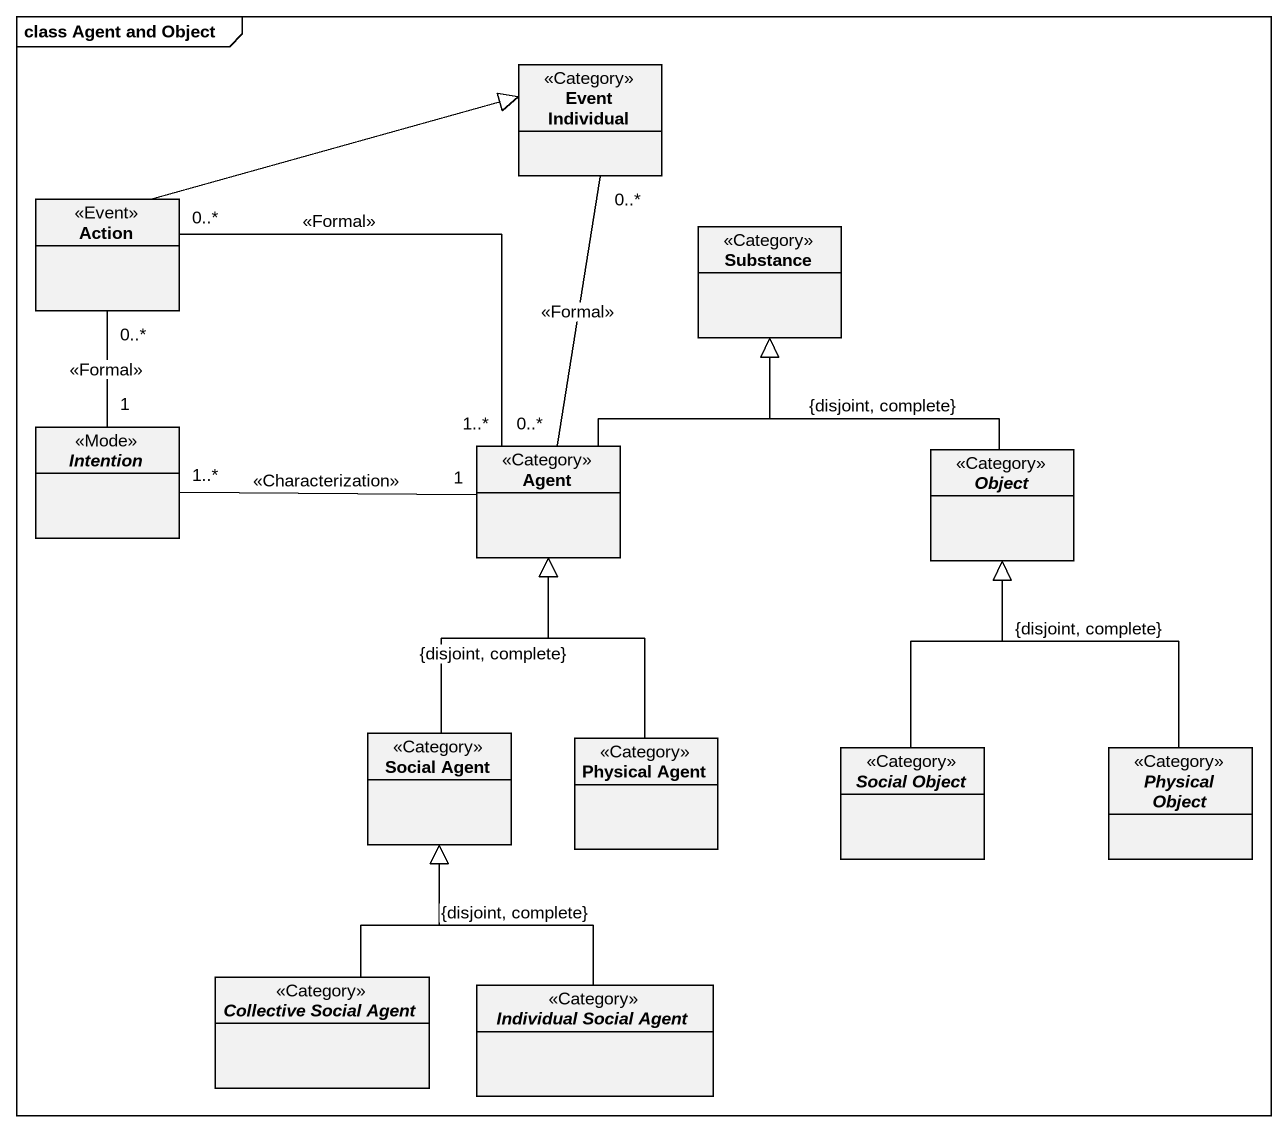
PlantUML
@startuml
mainframe class Agent and Object
hide circle
hide empty members
class "Event Individual" as Event_Individual <<Category>>
class "Action" as Action_ <<Event>>
class Substance <<Category>>
abstract class Intention <<Mode>>
class "Agent" as Agent_ <<Category>>
abstract class "Object" as Object_ <<Category>>
class "Social Agent" as Social_Agent <<Category>>
class "Physical Agent" as Physical_Agent <<Category>>
abstract class "Social Object" as Social_Object <<Category>>
abstract class "Physical Object" as Physical_Object <<Category>>
abstract class "Collective Social Agent" as Collective_Social_Agent <<Category>>
abstract class "Individual Social Agent" as Individual_Social_Agent <<Category>>
Action_ -right-|> Event_Individual
Action_ "0..*" -- "1" Intention : <<Formal>>
Intention "1..*" -right- "1" Agent_ : <<Characterization>>
Agent_ "0..*" -up- "0..*" Event_Individual : <<Formal>>
Agent_ "1..*" -left- "0..*" Action_ : <<Formal>>
Agent_ -up-|> Substance
Object_ -up-|> Substance : {disjoint, complete}
Social_Agent -up-|> Agent_ : {disjoint, complete}
Physical_Agent -up-|> Agent_
Social_Object -up-|> Object_
Physical_Object -up-|> Object_ : {disjoint, complete}
Collective_Social_Agent -up-|> Social_Agent
Individual_Social_Agent -up-|> Social_Agent : {disjoint, complete}
@enduml
